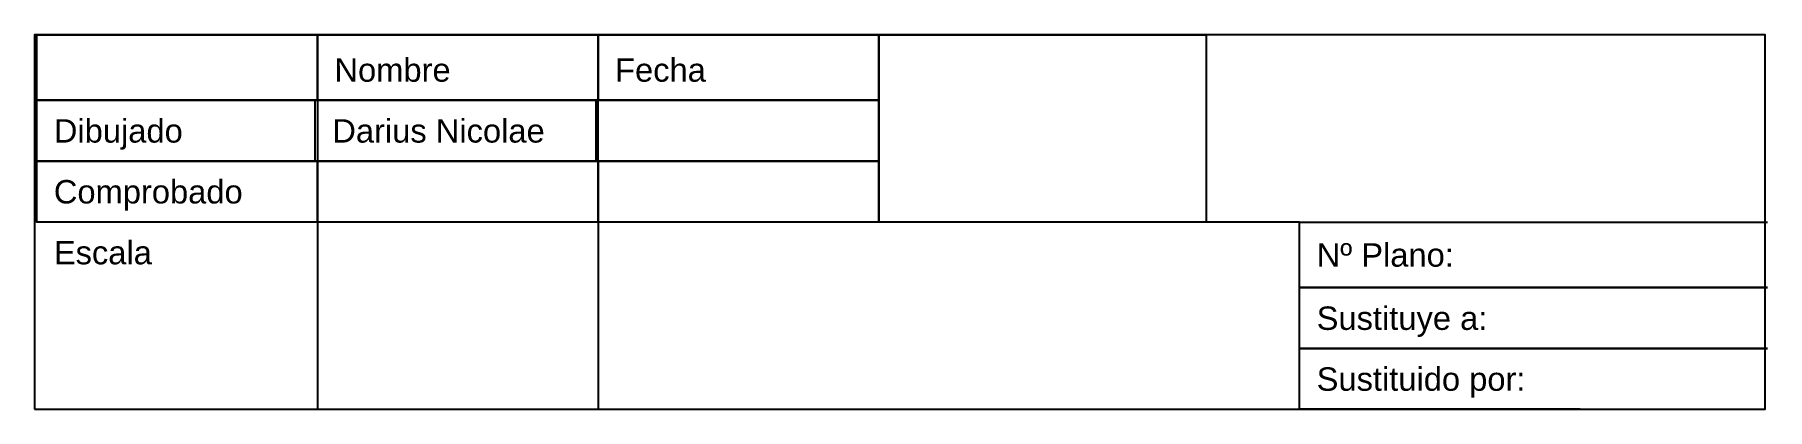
# Model space of a CAD drawing. Header units: millimetres. Extents: x -185 to 0, y 0 to 40.
import ezdxf

# ---------------------------------------------------------------- set-up
doc = ezdxf.new("R2010")
doc.units = ezdxf.units.MM
doc.styles.get("Standard").update_dxf_attribs({"font": 'arial.ttf'})

msp = doc.modelspace()

# ---------------------------------------------------------------- linework, layer by layer
for p, q in [((-155, 20), (-155, 0)), ((-125, 20), (-125, 0)), ((-50, 20), (0, 20)), ((-50, 6.5), (-50, 20)), ((-50, 6.5), (-50, 20)), ((0, 13), (-50, 13)), ((-50, 13), (0, 13)), ((0, 6.5), (-50, 6.5)), ((-50, 6.5), (0, 6.5)), ((-50, 0), (-50, 6.5)), ((-20, 0), (-50, 0))]:
    msp.add_line(p, q)
for points in [[(-185.23, 0), (-0.23, 0), (-0.23, 40), (-185.23, 40)], [(-185, 40), (-155, 40), (-155, 33), (-185, 33)], [(-155, 40), (-125, 40), (-125, 33), (-155, 33)], [(-125, 40), (-95, 40), (-95, 33), (-125, 33)], [(-95, 40), (-60, 40), (-60, 20), (-95, 20)], [(-185, 33), (-155, 33), (-155, 26.5), (-185, 26.5)], [(-155.23, 33), (-125.23, 33), (-125.23, 26.5), (-155.23, 26.5)], [(-125, 33), (-95, 33), (-95, 26.5), (-125, 26.5)], [(-185, 26.5), (-155, 26.5), (-155, 20), (-185, 20)], [(-155, 26.5), (-125, 26.5), (-125, 20), (-155, 20)], [(-125, 26.5), (-95, 26.5), (-95, 20), (-125, 20)], [(-50, 20), (-125, 20), (-125, 0), (-50, 0)]]:
    msp.add_lwpolyline(points, close=True)

# ---------------------------------------------------------------- texts
for s, p in [('Nombre', (-153.18, 34.98)), ('Fecha', (-123.18, 34.98)), ('Dibujado', (-183.18, 28.48)), ('Darius Nicolae', (-153.41, 28.48)), ('Comprobado', (-183.18, 21.98)), ('Escala', (-183.18, 15.48)), ('Nº Plano:', (-48.18, 15.23)), ('Sustituye a:', (-48.18, 8.48)), ('Sustituido por:', (-48.18, 1.98))]:
    msp.add_text(s, height=2.5).set_placement(p)

doc.saveas('drawing.dxf')
